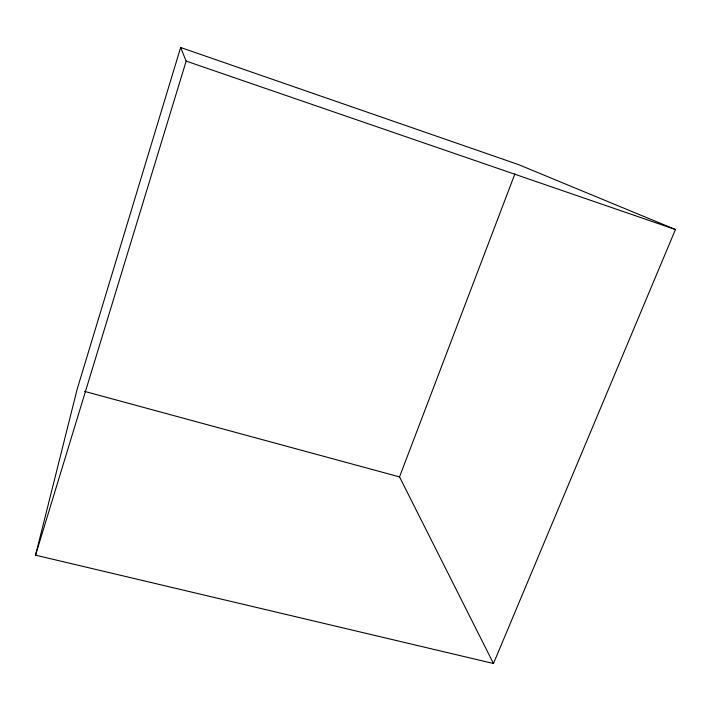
<?xml version="1.0" encoding="UTF-8"?>
<svg xmlns="http://www.w3.org/2000/svg" width="711" height="711" viewBox="0 0 711 711"><rect width="100%" height="100%" fill="white"/><g stroke="black" fill="none" stroke-linecap="round" stroke-linejoin="round"><path stroke-width="1.07" d="M35.55 555.175L77.117 389.361L180.647 47.495L518.461 164.579L675.45 229.52L493.478 663.505L35.55 555.175L186.158 61.102L180.647 47.495M493.478 663.505L399.52 476.894L514.906 173.911M84.609 391.397L399.52 476.894M186.158 61.102L675.45 229.52"/></g></svg>
